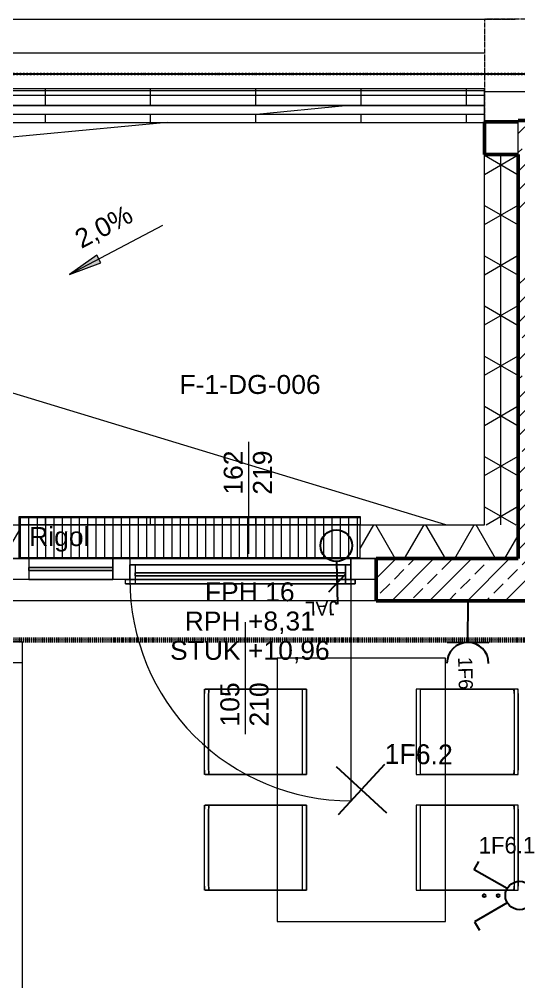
# Model space of a CAD drawing. Header units: metres. Extents: x -15638 to 29611, y -11908 to 29644.
# Drawn here: x 6794 to 9167, y 12502 to 17071 of the extents above; entities that cross this region are included whole.
import ezdxf
from ezdxf.enums import TextEntityAlignment as Align

# ---------------------------------------------------------------- set-up
doc = ezdxf.new("R2010")
doc.units = ezdxf.units.M
for name, pattern in [('Achse', [0.009, 0.005, -0.002, 0, -0.002]), ('Strich Punkt Mittel', [0.015875, 0.00635, -0.004763, 0, -0.004763]), ('Verdeckt Oben', [0.00225, 0.0015, -0.00075]), ('Verdeckt Unten', [0.005, 0.003, -0.002])]:
    doc.linetypes.add(name, pattern=pattern)
for name, color, linetype, lineweight in [('A-DETL-GENF_', 92, 'Continuous', 13), ('A-FLOR-HRAL', 11, 'Continuous', 5), ('A-GLAZ-IDEN_', 152, 'Continuous', 9), ('A-ROOF', 132, 'Continuous', 35), ('A-ROOF-FNSH', 132, 'Continuous', 35), ('A-ROOF-PATT', 132, 'Continuous', 35), ('A_2D', 7, 'Continuous', 13), ('A_Dach', 7, 'Continuous', 13), ('A_Decken', 8, 'Continuous', 13), ('A_Fenster', 7, 'Continuous', 13), ('A_Gelaender', 7, 'Continuous', 13), ('A_Moebel', 6, 'Continuous', 13), ('A_Raeume_', 7, 'Continuous', 5), ('A_Raster_', 1, 'Continuous', 9), ('A_Waende', 7, 'Continuous', 13), ('G-ANNO-DIMS_', 111, 'Continuous', 9), ('G-ANNO-SYMB_', 111, 'Continuous', 9), ('M-EQPM', 50, 'Continuous', 5), ('M-EQPM-IDEN_', 50, 'Continuous', 9)]:
    doc.layers.add(name, color=color, linetype=linetype, lineweight=lineweight)
doc.layers.add('E_Steckdose+Schalter', color=150, linetype='Continuous', true_color=0x0b6cf4)
doc.layers.add('ET_LEGENDE - Wohnung$0$800_KO_HI____L', color=130, linetype='Continuous')
doc.styles.add('Arial_2', font='arial.ttf', dxfattribs={"height": 0.09})
doc.styles.add('ET_LEGENDE - Wohnung$0$ROMANS', font='romans.shx', dxfattribs={"width": 0.6})
pattern_1 = [(45, (0, 0), (-0.08980256, 0.08980256), []), (45, (0.0898, 0), (-0.08980256, 0.08980256), [0.0635, -0.03175])]

# ---------------------------------------------------------------- blocks, each defined once
blk = doc.blocks.new('*U557')
for p, q in [((-70.7, -70.7), (70.7, 70.7)), ((70.7, -70.7), (-70.7, 70.7))]:
    blk.add_line(p, q)
at = {"style": 'ET_LEGENDE - Wohnung$0$ROMANS', "width": 0.6, "flags": 1}
for tag, p in [('RAUMBUCHNUMMER', (0, -400)), ('ANLAGE', (0, -550))]:
    blk.add_attdef(tag, text='', height=100, dxfattribs=at).set_placement(p, align=Align.MIDDLE)
for tag, p in [('TEILANLAGE_NR', (0, -700)), ('KOMPONENTE', (0, -850)), ('KOMPONENTE_NR', (0, -1000)), ('BEZEICHNUNG', (0, -1150)), ('TYP', (0, -1300)), ('HERSTELLER', (0, -1450)), ('MODEL', (0, -1600)), ('LEISTUNG_MAX', (0, -1750)), ('SPEZIFISCH_1', (0, -1900)), ('SPEZIFISCH_2', (0, -2050)), ('SPEZIFISCH_3', (0, -2200)), ('SPEZIFISCH_4', (0, -2350)), ('SPEZIFISCH_5', (0, -2500)), ('GEWERKE_CODE', (0, -2650)), ('LV_POS', (0, -2800)), ('ZAEHLER', (0, -2950)), ('PLATZHALTER_1', (0, -3100)), ('PLATZHALTER_2', (0, -3250)), ('PLATZHALTER_3', (0, -3400)), ('JOBLISTE_VDMA', (0, -3550)), ('ET_SPEZIFISCH_1', (0, -3700)), ('ET_SPEZIFISCH_2', (0, -3850)), ('ET_SPEZIFISCH_3', (0, -4000)), ('ET_SPEZIFISCH_4', (0, -4150)), ('ET_SPEZIFISCH_5', (0, -4300)), ('ET_SPEZIFISCH_6', (0, -4450)), ('ET_SPEZIFISCH_7', (0, -4600))]:
    blk.add_attdef(tag, text='', height=100, dxfattribs=at).set_placement(p, align=Align.MIDDLE_CENTER)
blk = doc.blocks.new('*U567')
for p, q in [((62.5, 0), (-62.5, 0)), ((0, 0), (0, -125))]:
    blk.add_line(p, q)
blk.add_arc((0, 62.5), 62.5, 180, 0)
at = {"style": 'ET_LEGENDE - Wohnung$0$ROMANS', "width": 0.8, "flags": 1}
for tag, p in [('RAUMBUCHNUMMER', (0, -425)), ('ANLAGE', (0, -595.4)), ('TEILANLAGE_NR', (0, -755.5)), ('KOMPONENTE', (0, -901.3)), ('KOMPONENTE_NR', (0, -1063.3)), ('BEZEICHNUNG', (0, -1205.6)), ('TYP', (0, -1346.7)), ('HERSTELLER', (0, -1514.1)), ('MODEL', (0, -1677.3)), ('LEISTUNG_MAX', (0, -1851.5)), ('SPEZIFISCH_1', (0, -2012.8)), ('SPEZIFISCH_2', (0, -2200)), ('SPEZIFISCH_3', (0, -2374.2)), ('SPEZIFISCH_4', (0, -2548.5)), ('SPEZIFISCH_5', (0, -2722.7)), ('GEWERKE_CODE', (0, -2897)), ('LV_POS', (0, -3071.2)), ('ZAEHLER', (0, -3245.5)), ('PLATZHALTER_1', (0, -3419.7)), ('PLATZHALTER_2', (0, -3594)), ('PLATZHALTER_3', (0, -3768.2)), ('JOBLISTE_VDMA', (0, -3942.5)), ('ET_SPEZIFISCH_1', (0, -4116.7)), ('ET_SPEZIFISCH_2', (0, -4291)), ('ET_SPEZIFISCH_3', (0, -4465.2)), ('ET_SPEZIFISCH_4', (0, -4639.5)), ('ET_SPEZIFISCH_5', (0, -4813.7)), ('ET_SPEZIFISCH_6', (0, -4988)), ('ET_SPEZIFISCH_7', (0, -5162.2))]:
    blk.add_attdef(tag, text='', height=100, dxfattribs=at).set_placement(p, align=Align.MIDDLE)
blk = doc.blocks.new('*U564')
for p, q in [((-91.7, 158.8), (-120.5, 142.1)), ((-25, 43.3), (-91.7, 158.8)), ((25, 43.3), (91.7, 158.8)), ((91.7, 158.8), (120.5, 142.1)), ((-25, -43.3), (-91.7, -158.8)), ((25, -43.3), (91.7, -158.8)), ((-91.7, -158.8), (-120.5, -142.1)), ((91.7, -158.8), (120.5, -142.1))]:
    blk.add_line(p, q)
blk.add_circle((0, 0), 50)
at = {"layer": 'ET_LEGENDE - Wohnung$0$800_KO_HI____L'}
for centre in [(0, 125), (0, 75), (-50, -75), (0, -75), (50, -75), (0, -125)]:
    blk.add_circle(centre, 5, dxfattribs=at)
at = {"style": 'ET_LEGENDE - Wohnung$0$ROMANS', "width": 0.6, "flags": 1}
for tag, p in [('RAUMBUCHNUMMER', (-0.2, -465.7)), ('ANLAGE', (-0.2, -615.7))]:
    blk.add_attdef(tag, text='', height=100, dxfattribs=at).set_placement(p, align=Align.MIDDLE)
for tag, p in [('TEILANLAGE_NR', (-0.2, -765.7)), ('KOMPONENTE', (-0.2, -915.7)), ('KOMPONENTE_NR', (-0.2, -1065.7)), ('BEZEICHNUNG', (-0.2, -1215.7)), ('TYP', (-0.2, -1365.7)), ('HERSTELLER', (-0.2, -1515.7)), ('MODEL', (-0.2, -1665.7)), ('LEISTUNG_MAX', (-0.2, -1815.7)), ('SPEZIFISCH_1', (-0.2, -1965.7)), ('SPEZIFISCH_2', (-0.2, -2115.7)), ('SPEZIFISCH_3', (-0.2, -2265.7)), ('SPEZIFISCH_4', (-0.2, -2415.7)), ('SPEZIFISCH_5', (-0.2, -2565.7)), ('GEWERKE_CODE', (-0.2, -2715.7)), ('LV_POS', (-0.2, -2865.7)), ('ZAEHLER', (-0.2, -3015.7)), ('PLATZHALTER_1', (-0.2, -3165.7)), ('PLATZHALTER_2', (-0.2, -3315.7)), ('PLATZHALTER_3', (-0.2, -3465.7)), ('JOBLISTE_VDMA', (-0.2, -3615.7)), ('ET_SPEZIFISCH_1', (-0.2, -3765.7)), ('ET_SPEZIFISCH_2', (-0.2, -3915.7)), ('ET_SPEZIFISCH_3', (-0.2, -4065.7)), ('ET_SPEZIFISCH_4', (-0.2, -4215.7)), ('ET_SPEZIFISCH_5', (-0.2, -4365.7)), ('ET_SPEZIFISCH_6', (-0.2, -4515.7)), ('ET_SPEZIFISCH_7', (-0.2, -4665.7))]:
    blk.add_attdef(tag, text='', height=100, dxfattribs=at).set_placement(p, align=Align.MIDDLE_CENTER)
blk = doc.blocks.new('*U555')
blk.add_line((0, 65), (0, 240))
at = {"linetype": 'Continuous', "ltscale": 0.125}
blk.add_line((35.4, 187.9), (-35.4, 117.1), dxfattribs=at)
blk.add_circle((0, 0), 65)
at = {"style": 'ET_LEGENDE - Wohnung$0$ROMANS', "width": 0.6, "flags": 1}
for tag, p in [('RAUMBUCHNUMMER', (0, -400)), ('ANLAGE', (0, -550))]:
    blk.add_attdef(tag, text='', height=100, dxfattribs=at).set_placement(p, align=Align.MIDDLE)
for tag, p in [('TEILANLAGE_NR', (0, -700)), ('KOMPONENTE', (0, -850)), ('KOMPONENTE_NR', (0, -1000)), ('BEZEICHNUNG', (0, -1150)), ('TYP', (0, -1300)), ('HERSTELLER', (0, -1450)), ('MODEL', (0, -1600)), ('LEISTUNG_MAX', (0, -1750)), ('SPEZIFISCH_1', (0, -1900)), ('SPEZIFISCH_2', (0, -2050)), ('SPEZIFISCH_3', (0, -2200)), ('SPEZIFISCH_4', (0, -2350)), ('SPEZIFISCH_5', (0, -2500)), ('GEWERKE_CODE', (0, -2650)), ('LV_POS', (0, -2800)), ('ZAEHLER', (0, -2950)), ('PLATZHALTER_1', (0, -3100)), ('PLATZHALTER_2', (0, -3250)), ('PLATZHALTER_3', (0, -3400)), ('JOBLISTE_VDMA', (0, -3550)), ('ET_SPEZIFISCH_1', (0, -3700)), ('ET_SPEZIFISCH_2', (0, -3850)), ('ET_SPEZIFISCH_3', (0, -4000)), ('ET_SPEZIFISCH_4', (0, -4150)), ('ET_SPEZIFISCH_5', (0, -4300)), ('ET_SPEZIFISCH_6', (0, -4450)), ('ET_SPEZIFISCH_7', (0, -4600))]:
    blk.add_attdef(tag, text='', height=100, dxfattribs=at).set_placement(p, align=Align.MIDDLE_CENTER)
blk = doc.blocks.new('Moeb_Esstisch_rechteckig_bear - 125 x 80-2791858-263_PP_03DG_BT1')
at = {"layer": 'A_Moebel', "color": 8}
for p, q in [((-1.4191, 0.7452), (-1.4391, 0.7452)), ((-1.4391, 0.7452), (-1.4391, 0.7423)), ((-1.4391, 0.7423), (-1.4391, 0.4)), ((-1.4391, 0.7423), (-1.4391, 0.7225)), ((-1.4391, 0.7423), (-1.4391, 0.6914)), ((-1.0541, 0.7452), (-1.4191, 0.7452)), ((-1.4191, 0.7452), (-1.0541, 0.7452)), ((-1.0341, 0.7452), (-1.0541, 0.7452)), ((-1.0341, 0.7423), (-1.0341, 0.7452)), ((-1.0341, 0.4), (-1.0341, 0.7423)), ((-1.0341, 0.7225), (-1.0341, 0.7423)), ((-1.0341, 0.6914), (-1.0341, 0.7423)), ((-0.8691, 0.7452), (-0.8891, 0.7452)), ((-0.8891, 0.7452), (-0.8891, 0.7423)), ((-0.8891, 0.7423), (-0.8891, 0.4)), ((-0.8891, 0.7423), (-0.8891, 0.7225)), ((-0.8891, 0.7423), (-0.8891, 0.6914)), ((-0.5041, 0.7452), (-0.8691, 0.7452)), ((-0.8691, 0.7452), (-0.5041, 0.7452)), ((-0.4841, 0.7452), (-0.5041, 0.7452)), ((-0.4841, 0.7423), (-0.4841, 0.7452)), ((-0.4841, 0.4), (-0.4841, 0.7423)), ((-0.4841, 0.7225), (-0.4841, 0.7423)), ((-0.4841, 0.6914), (-0.4841, 0.7423)), ((-1.4391, 0.7255), (-1.4385, 0.7255)), ((-1.4391, 0.6716), (-1.4391, 0.7225)), ((-1.4391, 0.6914), (-1.4391, 0.6868)), ((-1.4391, 0.6868), (-1.4391, 0.6783)), ((-1.4384, 0.7255), (-1.4365, 0.7255)), ((-1.4364, 0.7255), (-1.4334, 0.7255)), ((-1.4332, 0.7255), (-1.4291, 0.7255)), ((-1.4291, 0.7255), (-1.4243, 0.7255)), ((-1.4242, 0.7255), (-1.4191, 0.7255)), ((-1.4191, 0.7255), (-1.0541, 0.7255)), ((-1.4191, 0.7255), (-1.0541, 0.7255)), ((-1.0541, 0.7255), (-1.0489, 0.7255)), ((-1.0489, 0.7255), (-1.0442, 0.7255)), ((-1.0441, 0.7255), (-1.0401, 0.7255)), ((-1.0399, 0.7255), (-1.037, 0.7255)), ((-1.0367, 0.7255), (-1.035, 0.7255)), ((-1.0347, 0.7255), (-1.0342, 0.7255)), ((-1.0341, 0.7225), (-1.0341, 0.6716)), ((-1.0341, 0.6868), (-1.0341, 0.6914)), ((-1.0341, 0.6783), (-1.0341, 0.6868)), ((-0.8891, 0.7255), (-0.8885, 0.7255)), ((-0.8891, 0.6716), (-0.8891, 0.7225)), ((-0.8891, 0.6914), (-0.8891, 0.6868)), ((-0.8891, 0.6868), (-0.8891, 0.6783)), ((-0.8884, 0.7255), (-0.8865, 0.7255)), ((-0.8864, 0.7255), (-0.8834, 0.7255)), ((-0.8832, 0.7255), (-0.8791, 0.7255)), ((-0.8791, 0.7255), (-0.8743, 0.7255)), ((-0.8742, 0.7255), (-0.8691, 0.7255)), ((-0.8691, 0.7255), (-0.5041, 0.7255)), ((-0.8691, 0.7255), (-0.5041, 0.7255)), ((-0.5041, 0.7255), (-0.4989, 0.7255)), ((-0.4989, 0.7255), (-0.4942, 0.7255)), ((-0.4941, 0.7255), (-0.4901, 0.7255)), ((-0.4899, 0.7255), (-0.487, 0.7255)), ((-0.4867, 0.7255), (-0.485, 0.7255)), ((-0.4847, 0.7255), (-0.4842, 0.7255)), ((-0.4841, 0.7225), (-0.4841, 0.6716)), ((-0.4841, 0.6868), (-0.4841, 0.6914)), ((-0.4841, 0.6783), (-0.4841, 0.6868)), ((-1.4391, 0.6783), (-1.4391, 0.6663)), ((-1.4391, 0.6193), (-1.4391, 0.6716)), ((-1.4391, 0.6663), (-1.4391, 0.6517)), ((-1.4391, 0.6517), (-1.4391, 0.6353)), ((-1.0341, 0.6663), (-1.0341, 0.6783)), ((-1.0341, 0.6716), (-1.0341, 0.6193)), ((-1.0341, 0.6517), (-1.0341, 0.6663)), ((-1.0341, 0.6353), (-1.0341, 0.6517)), ((-0.8891, 0.6783), (-0.8891, 0.6663)), ((-0.8891, 0.6193), (-0.8891, 0.6716)), ((-0.8891, 0.6663), (-0.8891, 0.6517)), ((-0.8891, 0.6517), (-0.8891, 0.6353)), ((-0.4841, 0.6663), (-0.4841, 0.6783)), ((-0.4841, 0.6716), (-0.4841, 0.6193)), ((-0.4841, 0.6517), (-0.4841, 0.6663)), ((-0.4841, 0.6353), (-0.4841, 0.6517)), ((-1.4391, 0.6353), (-1.4391, 0.6181)), ((-1.4391, 0.4), (-1.4391, 0.6193)), ((-1.4391, 0.6181), (-1.4391, 0.4)), ((-1.0341, 0.6181), (-1.0341, 0.6353)), ((-1.0341, 0.6193), (-1.0341, 0.4)), ((-1.0341, 0.4), (-1.0341, 0.6181)), ((-0.8891, 0.6353), (-0.8891, 0.6181)), ((-0.8891, 0.4), (-0.8891, 0.6193)), ((-0.8891, 0.6181), (-0.8891, 0.4)), ((-0.4841, 0.6181), (-0.4841, 0.6353)), ((-0.4841, 0.6193), (-0.4841, 0.4)), ((-0.4841, 0.4), (-0.4841, 0.6181)), ((-0.3366, 0.4), (-1.5866, 0.4)), ((-1.5866, 0.4), (-1.5866, -0.4)), ((-0.3366, 0.4), (-1.5866, 0.4)), ((-1.5866, 0.4), (-1.5866, -0.4)), ((-1.4391, 0.4), (-1.4391, 0.2599)), ((-1.4391, 0.4), (-1.4391, 0.3221)), ((-1.4391, 0.3232), (-1.4391, 0.4)), ((-1.0341, 0.2599), (-1.0341, 0.4)), ((-1.0341, 0.4), (-1.0341, 0.3232)), ((-1.0341, 0.3221), (-1.0341, 0.4)), ((-0.8891, 0.4), (-0.8891, 0.2599)), ((-0.8891, 0.4), (-0.8891, 0.3221)), ((-0.8891, 0.3232), (-0.8891, 0.4)), ((-0.4841, 0.2599), (-0.4841, 0.4)), ((-0.4841, 0.4), (-0.4841, 0.3232)), ((-0.4841, 0.3221), (-0.4841, 0.4)), ((-0.3366, -0.4), (-0.3366, 0.4)), ((-0.3366, -0.4), (-0.3366, 0.4)), ((-1.4391, 0.3232), (-1.4391, 0.2599)), ((-1.4391, 0.3117), (-1.4391, 0.3221)), ((-1.0341, 0.2599), (-1.0341, 0.3232)), ((-1.0341, 0.3221), (-1.0341, 0.3117)), ((-0.8891, 0.3232), (-0.8891, 0.2599)), ((-0.8891, 0.3117), (-0.8891, 0.3221)), ((-0.4841, 0.2599), (-0.4841, 0.3232)), ((-0.4841, 0.3221), (-0.4841, 0.3117)), ((-1.4391, 0.3018), (-1.4391, 0.3117)), ((-1.4391, 0.2932), (-1.4391, 0.3018)), ((-1.4391, 0.2863), (-1.4391, 0.2928)), ((-1.4391, 0.2818), (-1.4391, 0.2863)), ((-1.4391, 0.2798), (-1.4391, 0.2818)), ((-1.4391, 0.2798), (-1.4391, 0.2599)), ((-1.4391, 0.2798), (-1.0341, 0.2798)), ((-1.0341, 0.3117), (-1.0341, 0.3018)), ((-1.0341, 0.3018), (-1.0341, 0.2932)), ((-1.0341, 0.2928), (-1.0341, 0.2863)), ((-1.0341, 0.2863), (-1.0341, 0.2818)), ((-1.0341, 0.2818), (-1.0341, 0.2798)), ((-1.0341, 0.2599), (-1.0341, 0.2798)), ((-0.8891, 0.3018), (-0.8891, 0.3117)), ((-0.8891, 0.2932), (-0.8891, 0.3018)), ((-0.8891, 0.2863), (-0.8891, 0.2928)), ((-0.8891, 0.2818), (-0.8891, 0.2863)), ((-0.8891, 0.2798), (-0.8891, 0.2818)), ((-0.8891, 0.2798), (-0.8891, 0.2599)), ((-0.8891, 0.2798), (-0.4841, 0.2798)), ((-0.4841, 0.3117), (-0.4841, 0.3018)), ((-0.4841, 0.3018), (-0.4841, 0.2932)), ((-0.4841, 0.2928), (-0.4841, 0.2863)), ((-0.4841, 0.2863), (-0.4841, 0.2818)), ((-0.4841, 0.2818), (-0.4841, 0.2798)), ((-0.4841, 0.2599), (-0.4841, 0.2798)), ((-1.4391, 0.2599), (-1.0341, 0.2599)), ((-1.4391, 0.2599), (-1.0341, 0.2599)), ((-0.8891, 0.2599), (-0.4841, 0.2599)), ((-0.8891, 0.2599), (-0.4841, 0.2599)), ((-1.4391, -0.2599), (-1.0341, -0.2599)), ((-1.4391, -0.4), (-1.4391, -0.2599)), ((-1.4391, -0.2599), (-1.4391, -0.3232)), ((-1.4391, -0.2599), (-1.4391, -0.2798)), ((-1.0341, -0.2599), (-1.4391, -0.2599)), ((-1.0341, -0.2599), (-1.0341, -0.4)), ((-1.0341, -0.2798), (-1.0341, -0.2599)), ((-1.0341, -0.3232), (-1.0341, -0.2599)), ((-0.8891, -0.2599), (-0.4841, -0.2599)), ((-0.8891, -0.4), (-0.8891, -0.2599)), ((-0.8891, -0.2599), (-0.8891, -0.3232)), ((-0.8891, -0.2599), (-0.8891, -0.2798)), ((-0.4841, -0.2599), (-0.8891, -0.2599)), ((-0.4841, -0.2599), (-0.4841, -0.4)), ((-0.4841, -0.2798), (-0.4841, -0.2599)), ((-0.4841, -0.3232), (-0.4841, -0.2599)), ((-1.4391, -0.2818), (-1.4391, -0.2798)), ((-1.0341, -0.2798), (-1.4391, -0.2798)), ((-1.4391, -0.2863), (-1.4391, -0.2818)), ((-1.4391, -0.2928), (-1.4391, -0.2863)), ((-1.4391, -0.3018), (-1.4391, -0.2932)), ((-1.4391, -0.3117), (-1.4391, -0.3018)), ((-1.4391, -0.3221), (-1.4391, -0.3117)), ((-1.0341, -0.2798), (-1.0341, -0.2818)), ((-1.0341, -0.2818), (-1.0341, -0.2863)), ((-1.0341, -0.2863), (-1.0341, -0.2928)), ((-1.0341, -0.2932), (-1.0341, -0.3018)), ((-1.0341, -0.3018), (-1.0341, -0.3117)), ((-1.0341, -0.3117), (-1.0341, -0.3221)), ((-0.8891, -0.2818), (-0.8891, -0.2798)), ((-0.4841, -0.2798), (-0.8891, -0.2798)), ((-0.8891, -0.2863), (-0.8891, -0.2818)), ((-0.8891, -0.2928), (-0.8891, -0.2863)), ((-0.8891, -0.3018), (-0.8891, -0.2932)), ((-0.8891, -0.3117), (-0.8891, -0.3018)), ((-0.8891, -0.3221), (-0.8891, -0.3117)), ((-0.4841, -0.2798), (-0.4841, -0.2818)), ((-0.4841, -0.2818), (-0.4841, -0.2863)), ((-0.4841, -0.2863), (-0.4841, -0.2928)), ((-0.4841, -0.2932), (-0.4841, -0.3018)), ((-0.4841, -0.3018), (-0.4841, -0.3117)), ((-0.4841, -0.3117), (-0.4841, -0.3221)), ((-1.4391, -0.3221), (-1.4391, -0.4)), ((-1.4391, -0.4), (-1.4391, -0.3232)), ((-1.0341, -0.4), (-1.0341, -0.3221)), ((-1.0341, -0.3232), (-1.0341, -0.4)), ((-0.8891, -0.3221), (-0.8891, -0.4)), ((-0.8891, -0.4), (-0.8891, -0.3232)), ((-0.4841, -0.4), (-0.4841, -0.3221)), ((-0.4841, -0.3232), (-0.4841, -0.4)), ((-1.5866, -0.4), (-0.3366, -0.4)), ((-1.5866, -0.4), (-0.3366, -0.4)), ((-1.4391, -0.7423), (-1.4391, -0.4)), ((-1.4391, -0.6193), (-1.4391, -0.4)), ((-1.4391, -0.4), (-1.4391, -0.6181)), ((-1.0341, -0.4), (-1.0341, -0.7423)), ((-1.0341, -0.6181), (-1.0341, -0.4)), ((-1.0341, -0.4), (-1.0341, -0.6193)), ((-0.8891, -0.7423), (-0.8891, -0.4)), ((-0.8891, -0.6193), (-0.8891, -0.4)), ((-0.8891, -0.4), (-0.8891, -0.6181)), ((-0.4841, -0.4), (-0.4841, -0.7423)), ((-0.4841, -0.6181), (-0.4841, -0.4)), ((-0.4841, -0.4), (-0.4841, -0.6193)), ((-1.4391, -0.6181), (-1.4391, -0.6353)), ((-1.4391, -0.6716), (-1.4391, -0.6193)), ((-1.4391, -0.6353), (-1.4391, -0.6517)), ((-1.0341, -0.6353), (-1.0341, -0.6181)), ((-1.0341, -0.6193), (-1.0341, -0.6716)), ((-1.0341, -0.6517), (-1.0341, -0.6353)), ((-0.8891, -0.6181), (-0.8891, -0.6353)), ((-0.8891, -0.6716), (-0.8891, -0.6193)), ((-0.8891, -0.6353), (-0.8891, -0.6517)), ((-0.4841, -0.6353), (-0.4841, -0.6181)), ((-0.4841, -0.6193), (-0.4841, -0.6716)), ((-0.4841, -0.6517), (-0.4841, -0.6353)), ((-1.4391, -0.6517), (-1.4391, -0.6663)), ((-1.4391, -0.6663), (-1.4391, -0.6783)), ((-1.4391, -0.7225), (-1.4391, -0.6716)), ((-1.4391, -0.6783), (-1.4391, -0.6868)), ((-1.0341, -0.6663), (-1.0341, -0.6517)), ((-1.0341, -0.6783), (-1.0341, -0.6663)), ((-1.0341, -0.6716), (-1.0341, -0.7225)), ((-1.0341, -0.6868), (-1.0341, -0.6783)), ((-0.8891, -0.6517), (-0.8891, -0.6663)), ((-0.8891, -0.6663), (-0.8891, -0.6783)), ((-0.8891, -0.7225), (-0.8891, -0.6716)), ((-0.8891, -0.6783), (-0.8891, -0.6868)), ((-0.4841, -0.6663), (-0.4841, -0.6517)), ((-0.4841, -0.6783), (-0.4841, -0.6663)), ((-0.4841, -0.6716), (-0.4841, -0.7225)), ((-0.4841, -0.6868), (-0.4841, -0.6783)), ((-1.4391, -0.6868), (-1.4391, -0.6914)), ((-1.4391, -0.6914), (-1.4391, -0.7423)), ((-1.4391, -0.7225), (-1.4391, -0.7423)), ((-1.4391, -0.7255), (-1.4385, -0.7255)), ((-1.4384, -0.7255), (-1.4365, -0.7255)), ((-1.4364, -0.7255), (-1.4334, -0.7255)), ((-1.4332, -0.7255), (-1.4291, -0.7255)), ((-1.4291, -0.7255), (-1.4243, -0.7255)), ((-1.4242, -0.7255), (-1.4191, -0.7255)), ((-1.4191, -0.7255), (-1.0541, -0.7255)), ((-1.0541, -0.7255), (-1.4191, -0.7255)), ((-1.0541, -0.7255), (-1.0489, -0.7255)), ((-1.0489, -0.7255), (-1.0442, -0.7255)), ((-1.0441, -0.7255), (-1.0401, -0.7255)), ((-1.0399, -0.7255), (-1.037, -0.7255)), ((-1.0367, -0.7255), (-1.035, -0.7255)), ((-1.0347, -0.7255), (-1.0342, -0.7255)), ((-1.0341, -0.6914), (-1.0341, -0.6868)), ((-1.0341, -0.7423), (-1.0341, -0.6914)), ((-1.0341, -0.7423), (-1.0341, -0.7225)), ((-0.8891, -0.6868), (-0.8891, -0.6914)), ((-0.8891, -0.6914), (-0.8891, -0.7423)), ((-0.8891, -0.7225), (-0.8891, -0.7423)), ((-0.8891, -0.7255), (-0.8885, -0.7255)), ((-0.8884, -0.7255), (-0.8865, -0.7255)), ((-0.8864, -0.7255), (-0.8834, -0.7255)), ((-0.8832, -0.7255), (-0.8791, -0.7255)), ((-0.8791, -0.7255), (-0.8743, -0.7255)), ((-0.8742, -0.7255), (-0.8691, -0.7255)), ((-0.8691, -0.7255), (-0.5041, -0.7255)), ((-0.5041, -0.7255), (-0.8691, -0.7255)), ((-0.5041, -0.7255), (-0.4989, -0.7255)), ((-0.4989, -0.7255), (-0.4942, -0.7255)), ((-0.4941, -0.7255), (-0.4901, -0.7255)), ((-0.4899, -0.7255), (-0.487, -0.7255)), ((-0.4867, -0.7255), (-0.485, -0.7255)), ((-0.4847, -0.7255), (-0.4842, -0.7255)), ((-0.4841, -0.6914), (-0.4841, -0.6868)), ((-0.4841, -0.7423), (-0.4841, -0.6914)), ((-0.4841, -0.7423), (-0.4841, -0.7225)), ((-1.4391, -0.7452), (-1.4391, -0.7423)), ((-1.4191, -0.7452), (-1.4391, -0.7452)), ((-1.0541, -0.7452), (-1.4191, -0.7452)), ((-1.0541, -0.7452), (-1.4191, -0.7452)), ((-1.0341, -0.7452), (-1.0541, -0.7452)), ((-1.0341, -0.7423), (-1.0341, -0.7452)), ((-0.8891, -0.7452), (-0.8891, -0.7423)), ((-0.8691, -0.7452), (-0.8891, -0.7452)), ((-0.5041, -0.7452), (-0.8691, -0.7452)), ((-0.5041, -0.7452), (-0.8691, -0.7452)), ((-0.4841, -0.7452), (-0.5041, -0.7452)), ((-0.4841, -0.7423), (-0.4841, -0.7452))]:
    blk.add_line(p, q, dxfattribs=at)
for centre, major_axis, start_param, end_param in [((-1.4191, 0.7423), (0.02, 0), 1.570796, 3.141593), ((-1.0541, 0.7423), (-0.02, 0), 3.141593, 4.712389), ((-0.8691, 0.7423), (0.02, 0), 1.570796, 3.141593), ((-0.5041, 0.7423), (-0.02, 0), 3.141593, 4.712389), ((-1.4191, 0.7225), (-0.02, 0), 4.712389, 6.283185), ((-1.0541, 0.7225), (0.02, 0), 0, 1.570796), ((-0.8691, 0.7225), (-0.02, 0), 4.712389, 6.283185), ((-0.5041, 0.7225), (0.02, 0), 0, 1.570796), ((-1.4191, -0.7225), (0.02, 0), 3.141593, 4.712389), ((-1.0541, -0.7225), (0.02, 0), 4.712389, 6.283185), ((-0.8691, -0.7225), (0.02, 0), 3.141593, 4.712389), ((-0.5041, -0.7225), (0.02, 0), 4.712389, 6.283185), ((-1.4191, -0.7423), (0.02, 0), 3.141593, 4.712389), ((-1.0541, -0.7423), (0.02, 0), 4.712389, 6.283185), ((-0.8691, -0.7423), (0.02, 0), 3.141593, 4.712389), ((-0.5041, -0.7423), (0.02, 0), 4.712389, 6.283185)]:
    blk.add_ellipse(centre, major_axis=major_axis, ratio=0.147809, start_param=start_param, end_param=end_param, dxfattribs=at)
blk = doc.blocks.new('Fens_1tlg_OL - DF_OL_DK_1120x2400-V20-263_PP_03DG_BT1')
at = {"layer": 'A_Fenster', "linetype": 'Verdeckt Oben', "lineweight": 5}
for p, q in [((-0.525, 0.26), (0.525, 0.26)), ((-0.525, 0.1), (0.38, 0.1))]:
    blk.add_line(p, q, dxfattribs=at)
blk = doc.blocks.new('Moeb_Sofa - Sofa 220x90-1541468-263_PP_03DG_BT1')
at = {"layer": 'A_Moebel', "color": 8}
for p, q in [((1.1, 0.45), (-1.1, 0.45)), ((-1.1, 0.45), (-1.1, -0.45)), ((-1, 0.45), (-1, -0.45)), ((1, 0.45), (1, -0.45)), ((1.1, -0.45), (1.1, 0.45)), ((-1, 0.3), (1, 0.3)), ((-0.3333, 0.3), (-0.3333, -0.45)), ((0.3333, 0.3), (0.3333, -0.45)), ((-1.1, -0.45), (1.1, -0.45))]:
    blk.add_line(p, q, dxfattribs=at)
blk = doc.blocks.new('Geländer - Geländer-6079782-263_PP_03DG_BT1')
at = {"layer": 'A_Gelaender', "lineweight": 5}
blk.add_line((27.9077, 87.478), (22.4177, 87.478), dxfattribs=at)
blk = doc.blocks.new('Typ des oberen Holms - Oberer Geländerholm_Innen_-6079786-263_PP_03DG_BT1')
at = {"layer": 'A_Gelaender', "lineweight": 5}
for p, q in [((22.4177, 87.458), (27.9077, 87.458)), ((27.9077, 87.408), (22.4177, 87.408))]:
    blk.add_line(p, q, dxfattribs=at)
blk = doc.blocks.new('Typ des oberen Holms - Oberer Geländerholm_Innen_-V40-263_PP_03DG_BT1')
at = {"layer": 'A_Gelaender', "lineweight": 5}
for p, q in [((22.4177, 87.458), (27.9077, 87.458)), ((22.4177, 87.408), (27.9077, 87.408))]:
    blk.add_line(p, q, dxfattribs=at)
blk = doc.blocks.new('Handlauftyp - Handlauf_Innen_-6079822-263_PP_03DG_BT1')
at = {"layer": 'A_Gelaender', "lineweight": 5}
for p, q in [((22.4177, 87.368), (27.9077, 87.368)), ((22.4177, 87.328), (27.9077, 87.328))]:
    blk.add_line(p, q, dxfattribs=at)
blk = doc.blocks.new('HLS_Rigol - 20x8cm-V49-263_PP_03DG_BT1')
at = {"layer": 'M-EQPM'}
h = blk.add_hatch(dxfattribs=at)
h.set_pattern_fill('FP_85', color=256, style=0, pattern_type=2)
h.set_pattern_definition([(270, (0, 0.6096), (0.04, 0), [])])
h.paths.add_polyline_path([(0.3996, -0.095), (1.62, -0.095), (1.62, 0.095), (0, 0.095), (0, -0.095), (0.2079, -0.095)])
for p, q in [((0, 0.097), (0, 0.1)), ((0, 0.1), (1.62, 0.1)), ((0, 0.1), (1.62, 0.1)), ((0, 0.095), (0, 0.097)), ((0, 0.097), (1.62, 0.097)), ((0, 0.06), (0, 0.095)), ((0, 0.095), (1.62, 0.095)), ((1.62, 0.1), (1.62, 0.097)), ((1.62, 0.097), (1.62, 0.095)), ((1.62, 0.095), (1.62, 0.06)), ((0, -0.095), (1.62, -0.095)), ((0, -0.097), (1.62, -0.097)), ((0, -0.1), (1.62, -0.1)), ((0, -0.1), (1.62, -0.1))]:
    blk.add_line(p, q, dxfattribs=at)
blk = doc.blocks.new('Fens_Tuer_2tlg - DK_DF_SL_1770x2520_Terrassentür dicke Aufbau NEU DG-10476957-263_PP_03DG_BT1')
at = {"layer": 'A_2D', "lineweight": 5}
for p, q in [((-0.765, 0), (-0.765, 1.05)), ((-0.885, 0.1), (0.885, 0.1)), ((-0.885, 0.1), (0.885, 0.1)), ((-0.885, 0.1), (0.885, 0.1)), ((-0.885, -0.1), (-0.885, 0.1)), ((-0.885, 0.1), (-0.885, -0.1)), ((0.885, 0.1), (0.885, -0.1)), ((0.885, -0.1), (0.885, 0.1)), ((-0.785, 0.02), (-0.74, 0.02)), ((-0.785, 0), (-0.785, 0.02)), ((-0.785, 0.02), (-0.785, 0)), ((0.305, 0.02), (-0.785, 0.02)), ((-0.74, 0.02), (-0.74, -0.07)), ((-0.74, -0.07), (-0.74, 0.02)), ((-0.74, 0.02), (0.26, 0.02)), ((0.26, 0.02), (0.305, 0.02)), ((0.26, -0.07), (0.26, 0.02)), ((0.26, -0.07), (0.26, 0.02)), ((0.305, 0.02), (0.305, 0)), ((0.305, 0.02), (0.305, 0)), ((-0.885, -0.1), (-0.885, 0)), ((-0.885, 0), (-0.765, 0)), ((-0.885, 0), (0.885, 0)), ((-0.885, -0.1), (-0.885, 0)), ((-0.765, 0), (-0.785, 0)), ((-0.785, 0), (0.305, 0)), ((-0.765, -0.07), (-0.765, 0)), ((-0.765, 0), (-0.765, -0.07)), ((0.285, 0), (-0.765, 0)), ((-0.765, 0), (-0.765, -0.1)), ((0.285, 0), (-0.765, 0)), ((-0.765, -0.1), (-0.765, 0)), ((-0.74, -0.018), (0.26, -0.018)), ((-0.74, -0.032), (-0.74, -0.018)), ((-0.74, -0.018), (-0.74, -0.032)), ((0.26, -0.018), (-0.74, -0.018)), ((0.26, -0.032), (-0.74, -0.032)), ((-0.74, -0.032), (0.26, -0.032)), ((0.26, -0.018), (0.26, -0.032)), ((0.26, -0.032), (0.26, -0.018)), ((0.285, 0), (0.285, -0.07)), ((0.305, 0), (0.285, 0)), ((0.285, 0), (0.285, -0.07)), ((0.285, -0.1), (0.285, 0)), ((0.285, 0), (0.365, 0)), ((0.285, -0.1), (0.285, 0)), ((0.365, 0), (0.365, -0.1)), ((0.765, 0), (0.365, 0)), ((0.365, -0.1), (0.365, 0)), ((0.365, -0.043), (0.765, -0.043)), ((0.365, -0.057), (0.365, -0.043)), ((0.365, -0.043), (0.365, -0.057)), ((0.765, -0.043), (0.365, -0.043)), ((0.765, -0.1), (0.765, 0)), ((0.765, 0), (0.885, 0)), ((0.765, -0.1), (0.765, 0)), ((0.765, -0.043), (0.765, -0.057)), ((0.765, -0.057), (0.765, -0.043)), ((0.885, 0), (0.885, -0.1)), ((0.885, -0.1), (0.885, 0)), ((-0.74, -0.07), (-0.765, -0.07)), ((-0.765, -0.07), (0.285, -0.07)), ((0.26, -0.07), (-0.74, -0.07)), ((0.285, -0.07), (0.26, -0.07)), ((0.765, -0.057), (0.365, -0.057)), ((0.365, -0.057), (0.765, -0.057)), ((-0.885, -0.1), (0.885, -0.1)), ((0.885, -0.1), (-0.885, -0.1)), ((-0.765, -0.1), (-0.885, -0.1)), ((0.885, -0.1), (-0.885, -0.1)), ((-0.765, -0.1), (0.285, -0.1)), ((0.365, -0.1), (0.285, -0.1)), ((0.365, -0.1), (0.765, -0.1)), ((0.885, -0.1), (0.765, -0.1)), ((-0.81, -0.26), (0.81, -0.26))]:
    blk.add_line(p, q, dxfattribs=at)
blk.add_arc((-0.765, 0), 1.05, 360, 90, dxfattribs=at)
blk = doc.blocks.new('BS_Fens_Tuer - unten-7645928-263_PP_03DG_BT1')
at = {"layer": 'A-GLAZ-IDEN_'}
blk.add_line((0, 0.000124), (0, -0.010513), dxfattribs=at)
blk = doc.blocks.new('BS_Fens_PP - oben-2843217-263_PP_03DG_BT1')
at = {"layer": 'A-GLAZ-IDEN_'}
blk.add_line((0, 0.000124), (0, 0.010761), dxfattribs=at)
blk = doc.blocks.new('354354')
at = {"layer": 'A-DETL-GENF_', "lineweight": 5}
h = blk.add_hatch(dxfattribs=at)
h.set_pattern_fill('FP_98', color=252, style=0, pattern_type=2)
h.set_pattern_definition([(90, (-0.58233, 0.368), (-0.5, 0), []), (180, (-0.58233, 0.368), (-1e-16, -0.5), [])])
h.paths.add_polyline_path([(20.2341, 73.698), (21.6159, 73.698), (21.6159, 73.701), (19.9959, 73.701), (19.9959, 73.698)])
h.paths.add_polyline_path([(34.7773, 73.698), (34.7773, 73.701), (33.1573, 73.701), (33.1573, 73.698), (34.3744, 73.698)])
h.paths.add_polyline_path([(18.1627, 73.698), (18.1814, 73.698), (18.1814, 73.701), (16.5614, 73.701), (16.5614, 73.698), (18.1593, 73.698)])
h.paths.add_polyline_path([(29.8875, 73.698), (31.5075, 73.698), (31.5075, 73.701), (29.8875, 73.701)])
h.paths.add_polyline_path([(20.2341, 73.703), (21.6159, 73.703), (21.6159, 73.738), (19.9959, 73.738), (19.9959, 73.703)])
h.paths.add_polyline_path([(18.165, 73.703), (18.1814, 73.703), (18.1814, 73.738), (16.5614, 73.738), (16.5614, 73.703), (18.1574, 73.703)])
h.paths.add_polyline_path([(33.1573, 73.703), (34.7773, 73.703), (34.7773, 73.738), (33.1573, 73.738)])
h.paths.add_polyline_path([(29.8875, 73.703), (31.5075, 73.703), (31.5075, 73.738), (29.8875, 73.738)])
h.paths.add_polyline_path([(10.8477, 78.9016), (10.8827, 78.9016), (10.8827, 79.9516), (10.8477, 79.9516), (10.8477, 78.918)])
h.paths.add_polyline_path([(10.8457, 78.9016), (10.8457, 79.9516), (10.8427, 79.9516), (10.8427, 78.9016)])
h.paths.add_polyline_path([(39.4777, 79.318), (39.4777, 80.368), (39.4427, 80.368), (39.4427, 79.318)])
h.paths.add_polyline_path([(39.4827, 79.318), (39.4827, 80.368), (39.4797, 80.368), (39.4797, 79.318)])
h.paths.add_polyline_path([(10.8827, 80.648), (10.8827, 80.743), (10.8777, 80.743), (10.8777, 80.7155), (10.8027, 80.7155), (10.7727, 80.724), (10.7727, 80.667), (10.8027, 80.6755), (10.8777, 80.6755), (10.8777, 80.648)])
h.paths.add_polyline_path([(10.8477, 81.4405), (10.8827, 81.4405), (10.8827, 83.0605), (10.8477, 83.0605), (10.8477, 81.4569)])
h.paths.add_polyline_path([(10.8427, 81.4405), (10.8457, 81.4405), (10.8457, 83.0605), (10.8427, 83.0605), (10.8427, 81.9392)])
h.paths.add_polyline_path([(39.4797, 81.518), (39.4827, 81.518), (39.4827, 83.138), (39.4797, 83.138), (39.4797, 82.2123)])
h.paths.add_polyline_path([(39.4427, 81.518), (39.4777, 81.518), (39.4777, 83.138), (39.4427, 83.138), (39.4427, 82.2123)])
h.paths.add_polyline_path([(22.7627, 85.418), (22.8002, 85.418), (22.8002, 85.423), (22.7727, 85.423), (22.7727, 85.498), (22.7812, 85.528), (22.7241, 85.528), (22.7327, 85.498), (22.7327, 85.423), (22.7052, 85.423), (22.7052, 85.418), (22.7578, 85.418)])
h.paths.add_polyline_path([(23.2654, 85.418), (24.7677, 85.418), (24.7677, 85.453), (23.1477, 85.453), (23.1477, 85.418)])
h.paths.add_polyline_path([(25.8902, 85.418), (27.3177, 85.418), (27.3177, 85.453), (25.6977, 85.453), (25.6977, 85.418)])
h.paths.add_polyline_path([(25.6977, 85.455), (27.3177, 85.455), (27.3177, 85.458), (25.6977, 85.458)])
h.paths.add_polyline_path([(24.7677, 85.455), (24.7677, 85.458), (23.1477, 85.458), (23.1477, 85.455), (24.4762, 85.455)])
h.paths.add_polyline_path([(22.5775, 86.9537), (22.5923, 86.9556), (22.6066, 86.9617), (22.6187, 86.9715), (22.627, 86.9822), (22.6327, 86.996), (22.6346, 87.0108), (22.6327, 87.0256), (22.627, 87.0394), (22.6179, 87.0512), (22.6044, 87.061), (22.5923, 87.066), (22.5755, 87.0677), (22.5627, 87.066), (22.5489, 87.0603), (22.5363, 87.0503), (22.528, 87.0394), (22.5223, 87.0256), (22.5203, 87.0108), (22.5223, 86.996), (22.528, 86.9822), (22.5371, 86.9704), (22.5489, 86.9613), (22.5627, 86.9556), (22.5768, 86.9537)])
h.paths.add_polyline_path([(22.4177, 87.328), (27.9077, 87.328), (27.9077, 87.368), (22.4177, 87.368), (22.4177, 87.3309)])
h.paths.add_polyline_path([(27.9021, 87.408), (27.9077, 87.408), (27.9077, 87.488), (22.4177, 87.488), (22.4177, 87.408), (27.7246, 87.408)])
at = {"layer": 'A-ROOF-PATT', "lineweight": 5}
h = blk.add_hatch(dxfattribs=at)
h.set_pattern_fill('FP_12', color=256, style=0, pattern_type=2)
h.set_pattern_definition([(180, (16.883, 43.595), (-1, -0.70711), [1, 0]), (180, (16.883, 43.241), (-1, -0.70711), [1, 0]), (270, (16.383, 43.948), (1, -0.70711), [0.35355, -0.35355]), (270, (15.883, 43.595), (1, -0.70711), [0.35355, -0.35355])])
h.paths.add_polyline_path([(28.7183, 87.338), (29.0227, 87.338), (29.0227, 87.4287), (31.3027, 87.4287), (31.3027, 87.338), (33.3777, 87.338), (33.3777, 87.4287), (34.5177, 87.4287), (34.5177, 87.338), (35.5702, 87.338), (35.5702, 87.4287), (37.8502, 87.4287), (37.8502, 87.338), (39.4427, 87.338), (39.4427, 87.818), (27.9077, 87.818), (27.9077, 87.338), (28.6083, 87.338)])
at = {"layer": 'A_Waende', "lineweight": 5}
h = blk.add_hatch(dxfattribs=at)
h.set_pattern_fill('FP_4', color=250, style=0, pattern_type=2)
h.set_pattern_definition(pattern_1)
h.paths.add_polyline_path([(28.1677, 85.258), (28.2677, 85.258), (28.2677, 86.5927), (28.0727, 86.5927), (28.0727, 86.8756), (28.2677, 86.8756), (28.2677, 87.338), (28.0677, 87.338), (28.0677, 85.258)])
h = blk.add_hatch(dxfattribs=at)
h.set_pattern_fill('FP_10', color=250, angle=180, style=0, pattern_type=2)
h.set_pattern_definition([(90, (28.068, 86.438), (-0.20637, 5e-15), []), (150, (28.068, 86.438), (-0.103185, -0.17872), []), (210, (28.068, 86.438), (0.103185, -0.17872), [])])
h.paths.add_polyline_path([(27.9877, 85.418), (28.0677, 85.418), (28.0677, 87.1754), (27.9077, 87.1754), (27.9077, 85.418)])
h = blk.add_hatch(dxfattribs=at)
h.set_pattern_fill('FP_9', color=250, style=0, pattern_type=2)
h.set_pattern_definition([(1e-13, (25.163, 85.258), (-5e-16, 0.20637), []), (60, (25.163, 85.258), (-0.17873, 0.10319), []), (120, (25.163, 85.258), (-0.178722, -0.103185), [])])
h.paths.add_polyline_path([(22.7777, 85.258), (23.1477, 85.258), (23.1477, 85.418), (22.2577, 85.418), (22.2577, 85.258), (22.7527, 85.258)])
h.paths.add_polyline_path([(25.607, 85.258), (25.6977, 85.258), (25.6977, 85.418), (24.7677, 85.418), (24.7677, 85.258), (25.599, 85.258)])
h.paths.add_polyline_path([(27.7103, 85.258), (28.0677, 85.258), (28.0677, 85.418), (27.3177, 85.418), (27.3177, 85.258), (27.4318, 85.258)])
h = blk.add_hatch(dxfattribs=at)
h.set_pattern_fill('FP_4', color=250, style=0, pattern_type=2)
h.set_pattern_definition(pattern_1)
h.paths.add_polyline_path([(22.7527, 85.158), (22.7332, 85.0802), (22.7686, 85.0944), (22.7587, 85.134)])
h.paths.add_polyline_path([(22.7277, 85.258), (22.7527, 85.158), (22.7777, 85.258), (22.7527, 85.258)])
h.paths.add_polyline_path([(22.6852, 85.258), (22.7277, 85.195), (22.7277, 85.258), (22.7087, 85.258)])
h.paths.add_polyline_path([(22.2577, 85.058), (22.6777, 85.058), (22.6852, 85.061), (22.6852, 85.258), (22.2577, 85.258)])
h.paths.add_polyline_path([(22.8202, 85.258), (22.7777, 85.258), (22.7777, 85.195)])
h.paths.add_polyline_path([(22.9202, 85.058), (23.0727, 85.058), (23.0727, 85.258), (22.8202, 85.258), (22.8202, 85.115), (22.8277, 85.118), (22.8277, 85.058)])
h.paths.add_polyline_path([(25.6227, 85.058), (25.6227, 85.258), (24.8427, 85.258), (24.8427, 85.058)])
h.paths.add_polyline_path([(27.6924, 85.058), (28.2677, 85.058), (28.2677, 85.258), (27.3927, 85.258), (27.3927, 85.058)])
h.paths.add_polyline_path([(22.6879, 85.0621), (22.7277, 85.078), (22.7277, 85.121), (22.7087, 85.0928)])
h.paths.add_polyline_path([(22.7777, 85.098), (22.7899, 85.1029), (22.7777, 85.121), (22.7777, 85.118)])
at = {"layer": 'G-ANNO-DIMS_'}
blk.add_hatch(color=256, dxfattribs=at).paths.add_polyline_path([(25.9357, 86.6059), (26.0859, 86.6614), (26.0665, 86.6984)])
at = {"layer": 'A-ROOF', "color": 10, "lineweight": 50}
for p, q in [((27.9077, 87.1754), (27.9077, 87.3309)), ((28.0677, 87.3309), (27.9077, 87.3309)), ((28.0677, 87.338), (28.2677, 87.338))]:
    blk.add_line(p, q, dxfattribs=at)
at = {"layer": 'A-ROOF-FNSH', "color": 7, "lineweight": 13}
for p, q in [((27.9077, 87.338), (28.0677, 87.338)), ((27.9077, 87.3309), (27.9077, 87.338))]:
    blk.add_line(p, q, dxfattribs=at)
at = {"layer": 'A_2D'}
for p, q in [((27.9077, 87.488), (22.4177, 87.488)), ((27.9077, 85.418), (27.9077, 87.488)), ((22.4177, 85.418), (27.9077, 85.418))]:
    blk.add_line(p, q, dxfattribs=at)
at = {"layer": 'A_Dach', "color": 8, "linetype": 'Verdeckt Unten'}
for p, q in [((39.4427, 87.818), (27.9077, 87.818)), ((27.9077, 87.818), (27.9077, 87.338))]:
    blk.add_line(p, q, dxfattribs=at)
at = {"layer": 'A_Decken'}
for p, q in [((26.8238, 87.368), (27.247, 87.408)), ((26.4006, 87.328), (22.6186, 86.9705)), ((27.7246, 85.418), (22.6186, 86.9705)), ((27.3927, 85.158), (25.6227, 85.158))]:
    blk.add_line(p, q, dxfattribs=at)
at = {"layer": 'A_Raeume_', "flags": 128}
for points in [[(22.4177, 85.418), (27.9077, 85.418), (27.9077, 87.478), (22.4177, 87.478)], [(28.1677, 85.058), (22.3202, 85.058), (22.3202, 82.6355), (22.3202, 80.4355), (25.8677, 80.4355), (25.8677, 81.9355), (27.7227, 81.9355), (27.7227, 82.5555), (28.1677, 82.5555)]]:
    blk.add_lwpolyline(points, close=True, dxfattribs=at)
at = {"layer": 'A_Raster_', "linetype": 'Strich Punkt Mittel', "lineweight": 35}
blk.add_line((48.1215, 87.558), (3.8074, 87.558), dxfattribs=at)
at = {"layer": 'A_Waende'}
for p, q in [((22.4177, 87.818), (27.9077, 87.818)), ((22.4177, 87.658), (27.9077, 87.658)), ((27.9077, 87.478), (22.4177, 87.478)), ((27.3177, 85.258), (25.6977, 85.258))]:
    blk.add_line(p, q, dxfattribs=at)
at = {"layer": 'A_Waende', "color": 10, "lineweight": 50}
for p, q in [((28.0677, 87.3309), (28.0677, 87.338)), ((28.0677, 87.1754), (27.9077, 87.1754)), ((28.0677, 87.1754), (28.0677, 85.258)), ((27.3927, 85.258), (28.0677, 85.258)), ((27.3927, 85.058), (27.3927, 85.258)), ((27.3927, 85.058), (28.2677, 85.058))]:
    blk.add_line(p, q, dxfattribs=at)
at = {"layer": 'A_Waende', "lineweight": 18}
blk.add_line((28.0677, 87.1754), (28.0677, 87.3309), dxfattribs=at)
at = {"layer": 'A_Waende', "color": 250, "lineweight": 5}
for p, q in [((27.9077, 85.418), (27.9077, 87.1754)), ((25.6977, 85.258), (25.6977, 85.418)), ((27.3177, 85.418), (27.9077, 85.418)), ((27.3177, 85.258), (27.3177, 85.418)), ((27.3177, 85.258), (27.3927, 85.258))]:
    blk.add_line(p, q, dxfattribs=at)
at = {"layer": 'G-ANNO-DIMS_'}
for p, q in [((26.3781, 86.8389), (25.9357, 86.6059)), ((26.0665, 86.6984), (25.9357, 86.6059)), ((26.0859, 86.6614), (26.0665, 86.6984)), ((25.9357, 86.6059), (26.0859, 86.6614))]:
    blk.add_line(p, q, dxfattribs=at)
at = {"layer": 'G-ANNO-SYMB_', "linetype": 'Achse', "lineweight": 70}
blk.add_line((5.0046, 84.8728), (47.8756, 84.8728), dxfattribs=at)
at = {"layer": 'A-FLOR-HRAL'}
blk.add_blockref('Geländer - Geländer-6079782-263_PP_03DG_BT1', (0, 0), dxfattribs=at)
at = {"layer": 'A-GLAZ-IDEN_', "xscale": 49.99999999999998, "yscale": 49.99999999999998, "zscale": 49.99999999999998}
for name, p in [('BS_Fens_PP - oben-2843217-263_PP_03DG_BT1', (26.7877, 85.2746)), ('BS_Fens_Tuer - unten-7645928-263_PP_03DG_BT1', (26.7704, 84.9497))]:
    blk.add_blockref(name, p, dxfattribs=at)
at = {"layer": 'A_2D', "lineweight": 5, "rotation": 180}
blk.add_blockref('Fens_Tuer_2tlg - DK_DF_SL_1770x2520_Terrassentür dicke Aufbau NEU DG-10476957-263_PP_03DG_BT1', (26.5077, 85.158), dxfattribs=at)
at = {"layer": 'A_Fenster', "linetype": 'Verdeckt Oben', "lineweight": 5}
blk.add_blockref('Fens_1tlg_OL - DF_OL_DK_1120x2400-V20-263_PP_03DG_BT1', (27.5277, 87.558), dxfattribs=at)
at = {"layer": 'A_Gelaender', "lineweight": 5}
for name in ['Typ des oberen Holms - Oberer Geländerholm_Innen_-6079786-263_PP_03DG_BT1', 'Typ des oberen Holms - Oberer Geländerholm_Innen_-V40-263_PP_03DG_BT1', 'Handlauftyp - Handlauf_Innen_-6079822-263_PP_03DG_BT1']:
    blk.add_blockref(name, (0, 0), dxfattribs=at)
at = {"layer": 'A_Moebel', "color": 8}
for name, p, rotation in [('Moeb_Sofa - Sofa 220x90-1541468-263_PP_03DG_BT1', (25.2627, 83.763), 269.9999999999989), ('Moeb_Esstisch_rechteckig_bear - 125 x 80-2791858-263_PP_03DG_BT1', (27.3227, 83.1989), 269.9999999999995)]:
    blk.add_blockref(name, p, dxfattribs=dict(at, rotation=rotation))
at = {"layer": 'M-EQPM'}
blk.add_blockref('HLS_Rigol - 20x8cm-V49-263_PP_03DG_BT1', (25.6977, 85.358), dxfattribs=at)
at = {"layer": 'A-GLAZ-IDEN_', "char_height": 0.09, "attachment_point": 1, "style": 'Arial_2'}
for s, insert, width in [('F-1-DG-006', (26.4588, 86.1293), 0.797679), ('FPH 16', (26.5794, 85.1451), 0.509072), ('RPH +8,31', (26.4835, 85.0062), 0.737552), ('STUK +10,96', (26.414, 84.8673), 0.905907)]:
    blk.add_mtext(s, dxfattribs=dict(at, insert=insert, width=width))
at = {"layer": 'A-GLAZ-IDEN_', "char_height": 0.09, "width": 0.252532, "attachment_point": 1, "rotation": 90, "style": 'Arial_2'}
for s, insert in [('162', (26.6689, 85.5611)), ('219', (26.8078, 85.5611)), ('105', (26.6529, 84.4605)), ('210', (26.7918, 84.4605))]:
    blk.add_mtext(s, dxfattribs=dict(at, insert=insert))
at = {"layer": 'G-ANNO-DIMS_', "insert": (25.9509, 86.8072), "char_height": 0.09, "width": 0.342666, "attachment_point": 1, "rotation": 27.7788, "line_spacing_factor": 0.941778, "style": 'Arial_2'}
blk.add_mtext('2,0%', dxfattribs=at)
at = {"layer": 'M-EQPM-IDEN_', "insert": (25.7449, 85.4074), "char_height": 0.09, "width": 0.3327, "attachment_point": 1, "style": 'Arial_2'}
blk.add_mtext('Rigol', dxfattribs=at)

msp = doc.modelspace()

# ---------------------------------------------------------------- linework, layer by layer
at = {"color": 5}
msp.add_lwpolyline([(-10981, 16688.6), (-10981, 6097.4), (-10981, 330.8), (-6220.5, 330.8), (3979.3, 330.8), (13979.3, 330.8), (23499, 330.8), (23499.3, 810.8), (23499, 10810.8), (23499, 16810.8), (19347.7, 16810.8), (9347.7, 16810.8), (-981, 16810.8), (-10981, 16810.8), (-10981, 16688.6)], dxfattribs=at)

# ---------------------------------------------------------------- block references
at = {"xscale": 1000, "yscale": 1000, "zscale": 1000}
msp.add_blockref('354354', (-18903.7, -70747.2), dxfattribs=at)
at = {"layer": 'E_Steckdose+Schalter'}
for name, p, xscale, yscale, zscale, rotation in [('*U555', (8299.5, 14571.9), 1.15822503442624, 1.15822503442624, 1.15822503442624, 181.3611016865098), ('*U567', (8925.1, 14112.5), 1.586793636067308, 1.586793636067308, 1.586793636067308, 179.6142267636047), ('*U557', (8419, 13413.3), 1.626603779674898, 1.626603779674898, 1.626603779674898, 182.2804756445144), ('*U564', (9170.4, 12911.1), 1.350631848881128, 1.350631848881128, 1.350631848881128, 90.35829467527299)]:
    msp.add_blockref(name, p, dxfattribs=dict(at, xscale=xscale, yscale=yscale, zscale=zscale, rotation=rotation))

# ---------------------------------------------------------------- texts
at = {"color": 212}
for s, height, rotation, p in [('JAL', 67.36, 181.3611, (8306.2, 14309.2)), ('1F6', 67.36, 271.3229, (8878.2, 14042.7)), ('1F6.2', 94.6, 359.4197, (8529.3, 13536.3)), ('1F6.1', 78.55, 0.1777, (8976.3, 13110.2))]:
    msp.add_text(s, height=height, rotation=rotation, dxfattribs=at).set_placement(p)

doc.saveas('drawing.dxf')
